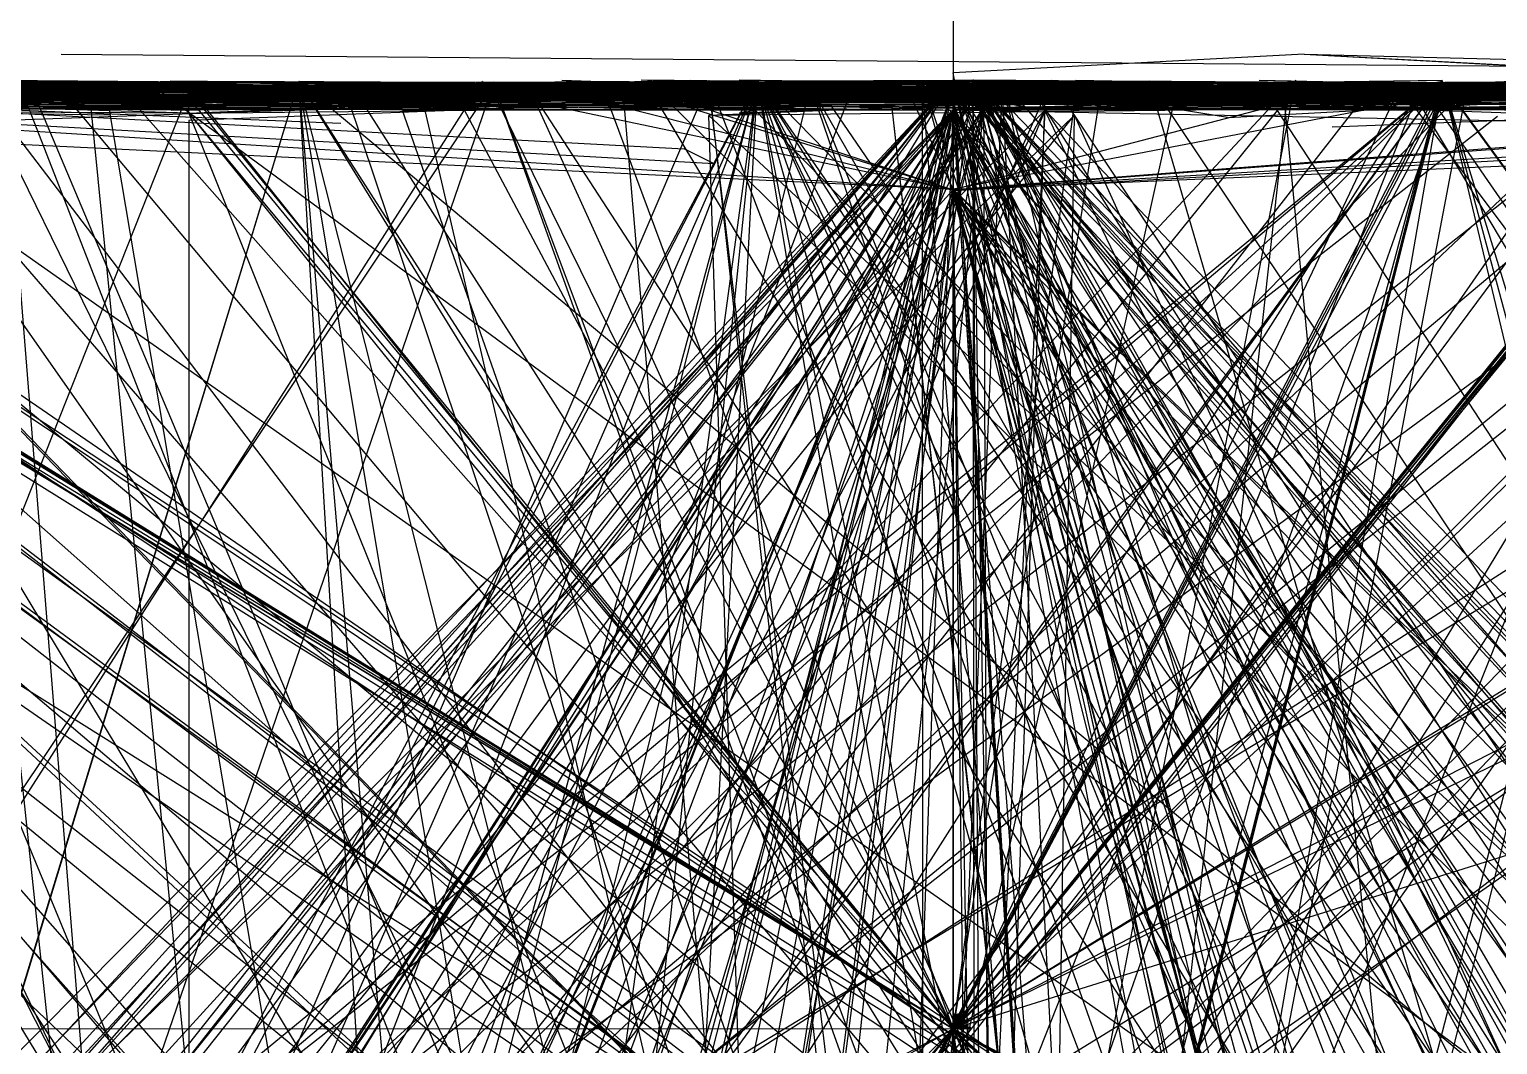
# Model space of a CAD drawing. Header units: metres. Extents: x -22 to 77824, y -11323 to 77824.
# Drawn here: x -0.483 to 0.285, y -0.008 to 0.523 of the extents above; entities that cross this region are included whole.
import ezdxf

# ---------------------------------------------------------------- set-up
doc = ezdxf.new("R2010")
doc.units = ezdxf.units.M

msp = doc.modelspace()

# ---------------------------------------------------------------- linework, layer by layer
at = {"layer": 'MCD_Layer_0'}
for p, q in [((0.185455, -0.884003), (-0.904358, 0.919983)), ((-0.466766, 0.509796), (0.835571, 0.498962)), ((0.183624, 0.509766), (0, 0.5)), ((0.667847, 0.509796), (0.045166, 0.485901)), ((0.183624, 0.509766), (0.833984, 0.474518)), ((0.183624, 0.509766), (0.730957, 0.480804)), ((0.183624, 0.509766), (0.573029, 0.499756)), ((0.183624, -0.490234), (0, 0.5)), ((0.617554, -0.513092), (-0.992004, 0.49527)), ((0.077179, -0.515625), (-0.992004, 0.492828)), ((-0.976074, -0.517578), (0.255981, 0.495605)), ((-0.222656, 0.485474), (-0.955078, 0.492188)), ((0.994141, 0.483734), (-0.955078, 0.492188)), ((0.50293, -0.51532), (-0.955078, 0.492188)), ((0.27002, -0.514832), (-0.955078, 0.492188)), ((0.177734, 0.485168), (-0.955078, 0.492188)), ((0.832031, 0.484863), (-0.95459, 0.492188)), ((0.332031, -0.516632), (-0.95459, 0.492188)), ((-0.940796, -0.512543), (0, 0.496094)), ((-0.940796, -0.512543), (0.256012, 0.495605)), ((-0.917969, -0.514191), (0.016602, 0.496094)), ((-0.914825, -0.514984), (0, 0.496094)), ((-0.914825, -0.514984), (0.368011, 0.496002)), ((-0.914825, -0.514984), (-0.23999, 0.494934)), ((-0.908691, 0.475433), (-0.137604, 0.496155)), ((-0.896027, -0.511444), (0, 0.496094)), ((-0.896027, -0.511444), (0.000031, 0.495605)), ((-0.891602, -0.513824), (-0.246094, 0.495667)), ((-0.886383, -0.512573), (0.48642, 0.496094)), ((-0.886383, -0.512573), (0.000031, 0.495605)), ((-0.883179, -0.511139), (0.688019, 0.495392)), ((0.758453, 0.48642), (-0.870392, 0.495575)), ((0, -0.519531), (-0.870392, 0.493134)), ((0.409607, 0.480469), (-0.870392, 0.493134)), ((0.246277, 0.481537), (-0.870392, 0.493134)), ((0.271973, 0.487152), (-0.864014, 0.495514)), ((0.245117, 0.486664), (-0.863983, 0.496002)), ((0.026367, -0.511383), (-0.859863, 0.495178)), ((0.980469, 0.488586), (-0.859863, 0.495178)), ((0.953125, 0.479828), (-0.859863, 0.495178)), ((0.234375, -0.523499), (-0.859863, 0.495178)), ((0.236328, -0.514587), (-0.859863, 0.495178)), ((0.432617, -0.514618), (-0.859863, 0.495178)), ((0.50293, -0.51532), (-0.858398, 0.495178)), ((0.512695, -0.513733), (-0.858398, 0.495178)), ((0.818359, 0.487457), (-0.85791, 0.495178)), ((0.332031, -0.516632), (-0.85791, 0.495178)), ((-0.851196, -0.516327), (0.256012, 0.495605)), ((-0.848022, 0.488525), (0.665619, 0.495605)), ((-0.84375, 0.479828), (0.010986, 0.496094)), ((-0.824219, 0.485809), (0.016602, 0.496094)), ((0.272034, 0.487152), (-0.822205, 0.495361)), ((-0.816406, 0.488251), (0.010986, 0.496094)), ((0.666504, 0.488678), (-0.802734, 0.494141)), ((-0.186523, 0.485474), (-0.802734, 0.494141)), ((-0.800049, -0.51181), (0.000031, 0.495605)), ((-0.799988, 0.485138), (0, 0.496094)), ((-0.799988, 0.49295), (0, 0.496094)), ((0.800018, 0.491394), (-0.799988, 0.49588)), ((-0.799988, 0.490997), (0.399994, 0.495697)), ((-0.799988, 0.489044), (-0.399994, 0.495483)), ((0, 0.494141), (-0.799988, 0.494904)), ((0, 0), (-0.799988, 0.494904)), ((0.800018, 0.489441), (-0.799988, 0.494904)), ((0.399994, 0.491791), (-0.799988, 0.494904)), ((-0.799988, 0.49295), (-0.399994, 0.494507)), ((0, 0.494141), (-0.799988, 0.485138)), ((-0.799988, 0.493927), (0, 0)), ((0.399994, 0.493744), (-0.799988, 0.490997)), ((0.399994, 0.493744), (-0.799988, 0.481232)), ((0.399994, 0.493744), (-0.799988, -0.514862)), ((0.399994, 0.493744), (-0.799988, 0.485138)), ((-0.799988, 0.49295), (0, 0.492188)), ((-0.799988, 0.49295), (0, 0)), ((-0.799988, 0.49295), (-0.399994, 0.488647)), ((-0.799988, 0.49295), (0.399994, 0.489838)), ((-0.799988, 0.49295), (0, 0.490234)), ((0, 0), (-0.799988, 0.49295)), ((-0.799988, 0.49295), (0.800018, -0.512512)), ((-0.799988, 0.49295), (0, 0.488281)), ((-0.799988, 0.49295), (-0.399994, 0.492554)), ((-0.799988, 0.49295), (0.399994, 0.492767)), ((-0.799988, 0.485138), (0.399994, 0.492767)), ((-0.799988, 0.485138), (0, 0.492188)), ((-0.799988, 0.490997), (0, 0.492188)), ((-0.799988, 0.489044), (0, 0.492188)), ((-0.78891, -0.511688), (0.000031, 0.495605)), ((0.744843, -0.514374), (-0.787231, 0.494293)), ((-0.787201, 0.485016), (0.505585, 0.493713)), ((-0.787201, 0.485016), (-0.23999, 0.492004)), ((0.303314, 0.488434), (-0.767975, 0.496063)), ((0.245117, 0.486664), (-0.767975, 0.496063)), ((0.303314, 0.488434), (-0.767975, 0.49411)), ((0.245117, 0.486664), (-0.767975, 0.49411)), ((-0.765625, 0.479828), (0.002441, 0.496094)), ((-0.761597, -0.510834), (0.179199, 0.496094)), ((-0.761597, 0.489166), (0.691193, 0.496094)), ((-0.761597, 0.489166), (0.665619, 0.495605)), ((-0.761597, -0.510834), (0.256012, 0.495605)), ((0.06723, 0.485199), (-0.751984, 0.494934)), ((-0.751953, 0.485168), (-0.127838, 0.496063)), ((-0.751953, 0.485168), (-0.016052, 0.495728)), ((-0.751953, 0.485168), (0.025757, 0.495605)), ((-0.745728, 0.480225), (0.889618, 0.495422)), ((-0.742188, 0.48465), (0.010986, 0.496094)), ((-0.739197, -0.509094), (0.000031, 0.495605)), ((-0.735962, -0.511566), (0.495972, 0.495758)), ((-0.716431, -0.513947), (0.025604, 0.493896)), ((-0.716431, -0.513947), (0.268829, 0.492554)), ((-0.703979, 0.488129), (0.425629, 0.495453)), ((-0.687988, 0.485535), (0.665619, 0.495605)), ((0.527954, -0.515289), (-0.687988, 0.492371)), ((0.322266, -0.520294), (-0.665619, 0.495575)), ((-0.651367, 0.488831), (0.016602, 0.496094)), ((-0.649597, -0.513855), (-0.342377, 0.495422)), ((-0.649597, -0.511902), (-0.342377, 0.495422)), ((-0.23114, -0.512421), (-0.649597, 0.495422)), ((0.215088, 0.48764), (-0.649597, 0.495422)), ((-0.40918, 0.480438), (-0.646423, 0.493927)), ((-0.639954, 0.486542), (0.025757, 0.495605)), ((-0.639893, 0.486542), (-0.016052, 0.495728)), ((-0.63678, -0.511536), (-0.102386, 0.495575)), ((-0.63678, 0.488464), (-0.102386, 0.495575)), ((0.425598, 0.481781), (-0.630371, 0.493286)), ((0.26239, 0.482849), (-0.630371, 0.493286)), ((-0.624023, -0.511658), (-0.102386, 0.495575)), ((0.527985, 0.486664), (-0.623993, 0.49469)), ((0.06723, 0.485199), (-0.623993, 0.49469)), ((-0.035187, 0.487122), (-0.623993, 0.49469)), ((0.821899, -0.515717), (-0.61441, 0.495575)), ((-0.614014, -0.51297), (0, 0.496094)), ((-0.608032, 0.489166), (-0.016052, 0.495728)), ((-0.607941, 0.489166), (-0.409607, 0.495575)), ((-0.598389, 0.48175), (0.000031, 0.495605)), ((-0.595703, -0.511169), (0.016602, 0.496094)), ((-0.585815, -0.512299), (-0.23996, 0.495422)), ((0.143555, -0.531158), (-0.576019, 0.496185)), ((0.307159, -0.515625), (-0.566406, 0.492188)), ((0.256012, 0.489746), (-0.563202, 0.496063)), ((-0.559998, -0.514709), (0.880005, 0.496002)), ((-0.559998, -0.514709), (0.783997, 0.495941)), ((-0.559998, -0.514709), (-0.128021, 0.494354)), ((-0.556824, 0.488678), (0.48642, 0.496094)), ((-0.556824, 0.488678), (0.000031, 0.495605)), ((-0.063995, 0.488861), (-0.553589, 0.495483)), ((-0.458984, 0.48822), (-0.553223, 0.495483)), ((-0.547211, -0.518738), (-0.102386, 0.495575)), ((-0.54718, 0.481262), (-0.102386, 0.495575)), ((-0.536377, 0.485413), (0.256012, 0.496094)), ((-0.536377, 0.485413), (0.416016, 0.496033)), ((-0.536377, 0.485413), (0.768005, 0.494629)), ((-0.536377, 0.485413), (0.511993, 0.494141)), ((-0.518555, 0.486633), (0.010498, 0.496094)), ((0.255981, -0.510254), (-0.512024, 0.496063)), ((-0.015869, -0.516968), (-0.512024, 0.496063)), ((0.255859, 0.489746), (-0.512024, 0.496063)), ((0.245117, 0.486664), (-0.511993, 0.494598)), ((0.425598, 0.481781), (-0.496002, 0.492493)), ((0.26239, 0.482849), (-0.496002, 0.492493)), ((-0.493164, -0.52121), (-0.102386, 0.495575)), ((-0.486389, -0.511505), (0.256012, 0.495605)), ((-0.483032, 0.482605), (0.22403, 0.495422)), ((-0.054688, -0.521423), (-0.48291, 0.493835)), ((-0.47998, -0.512054), (0.255981, 0.495605)), ((-0.466766, -0.490204), (0.835571, 0.498962)), ((-0.447998, 0.489105), (0, 0.496094)), ((-0.447998, 0.489105), (-0.102386, 0.495575)), ((0.454407, 0.485901), (-0.447998, 0.495453)), ((-0.444824, -0.52948), (-0.051208, 0.496063)), ((-0.444763, -0.514832), (0.016022, 0.495453)), ((-0.419434, -0.521423), (0.624023, 0.493561)), ((0.951172, -0.515411), (-0.418945, 0.493225)), ((0.256012, 0.489746), (-0.409607, 0.495575)), ((-0.399994, 0.478882), (0, 0.496094)), ((-0.399994, 0.488647), (0.399994, 0.495697)), ((0, 0.484375), (-0.399994, 0.495483)), ((0.800018, 0.491394), (-0.399994, 0.495483)), ((-0.399994, 0.478882), (0, 0.495117)), ((0.800018, 0.489441), (-0.399994, 0.494507)), ((0.399994, 0.493744), (-0.399994, 0.490601)), ((0.399994, 0.493744), (-0.399994, 0.482788)), ((0.399994, 0.493744), (-0.399994, 0.488647)), ((0.399994, 0.493744), (-0.399994, -0.525024)), ((0.399994, 0.493744), (-0.399994, -0.517212)), ((0.399994, 0.493744), (-0.399994, 0.49353)), ((-0.399994, 0.478882), (-0.399994, 0.49353)), ((-0.399994, 0.492554), (0.399994, -0.510162)), ((0, 0.488281), (-0.399994, 0.492554)), ((-0.399994, 0.478882), (0, 0.492188)), ((-0.399994, 0.486694), (0, 0.492188)), ((-0.392578, -0.509705), (0.002441, 0.496094)), ((-0.380432, 0.488922), (0.48642, 0.496094)), ((-0.380432, 0.488922), (0.102417, 0.495605)), ((-0.377563, -0.520844), (-0.102386, 0.495575)), ((-0.361694, -0.517334), (-0.102386, 0.495575)), ((-0.361694, -0.517334), (0.624023, 0.493561)), ((-0.343506, 0.490295), (0.002441, 0.496094)), ((-0.281555, -0.511993), (-0.342377, 0.495422)), ((0.281647, -0.515381), (-0.342377, 0.495422)), ((0.281555, 0.484619), (-0.342377, 0.495422)), ((-0.281616, 0.488007), (-0.342377, 0.495422)), ((-0.172791, -0.51889), (-0.342377, 0.495422)), ((-0.086395, -0.51532), (-0.342377, 0.495422)), ((-0.256042, -0.512238), (-0.342377, 0.495422)), ((0.307159, -0.515625), (-0.342377, 0.495422)), ((0.873596, -0.520538), (-0.342377, 0.495422)), ((0.873657, 0.479462), (-0.342377, 0.495422)), ((-0.322266, -0.514526), (0.010498, 0.496094)), ((-0.322266, -0.514526), (-0.074707, 0.493073)), ((-0.271973, -0.522339), (0.256012, 0.495605)), ((-0.271973, -0.522339), (0.256012, 0.492676)), ((-0.269531, -0.523315), (0.010254, 0.496094)), ((-0.249603, 0.485748), (0.889618, 0.495422)), ((-0.23999, -0.511902), (0, 0.496094)), ((-0.23999, -0.511902), (-0.102386, 0.495575)), ((0.122314, -0.51825), (-0.23999, 0.492981)), ((0.138367, -0.516937), (-0.23999, 0.492981)), ((0.425598, 0.481781), (-0.23999, 0.492004)), ((0.444794, 0.485504), (-0.23999, 0.492004)), ((0.26239, 0.482849), (-0.23999, 0.492004)), ((0.547638, 0.485992), (-0.223999, 0.494293)), ((0.685608, 0.483704), (-0.223999, 0.494293)), ((-0.222656, 0.485474), (0.010498, 0.496094)), ((-0.222656, 0.485474), (-0.074707, 0.493073)), ((0.236328, -0.514587), (-0.22168, 0.49173)), ((0.432617, -0.514618), (-0.22168, 0.49173)), ((-0.207886, -0.519043), (0, 0.496094)), ((-0.207886, -0.519043), (-0.102386, 0.495575)), ((0.361816, 0.476532), (-0.204803, 0.496063)), ((-0.102417, 0.488251), (-0.204803, 0.496063)), ((0.419189, 0.490631), (-0.191986, 0.495453)), ((-0.189941, 0.488525), (0.433105, 0.49411)), ((-0.175293, -0.511475), (0.433105, 0.49411)), ((-0.174866, 0.487335), (0.256012, 0.496094)), ((-0.174866, 0.487335), (0.511993, 0.494141)), ((-0.086395, -0.51532), (-0.172791, 0.49234)), ((0.889709, 0.485657), (-0.163208, 0.496155)), ((0.864014, -0.511169), (-0.160034, 0.495636)), ((-0.063965, 0.488861), (-0.160034, 0.495636)), ((-0.15686, -0.519531), (0, 0.496094)), ((-0.15686, -0.519531), (-0.102386, 0.495575)), ((-0.152588, -0.511505), (0.002441, 0.496094)), ((-0.151367, 0.488495), (0.117676, 0.494202)), ((-0.006378, -0.512665), (-0.128021, 0.494354)), ((0.256012, -0.510254), (-0.127838, 0.496063)), ((-0.016052, -0.516968), (-0.127838, 0.496063)), ((-0.121094, -0.511383), (0.010254, 0.496094)), ((0.864014, -0.511169), (-0.118225, 0.495483)), ((-0.112061, 0.479065), (0, 0.496094)), ((0.685608, 0.483704), (-0.112, 0.496155)), ((0.547638, 0.485992), (-0.112, 0.496155)), ((-0.104736, -0.511505), (0.117676, 0.494202)), ((-0.103516, 0.488495), (0.002441, 0.496094)), ((-0.102417, 0.488251), (0.000031, 0.495605)), ((0.096008, -0.51947), (-0.102386, 0.496063)), ((0.064026, -0.510864), (-0.102386, 0.495575)), ((0.547302, -0.516449), (-0.102386, 0.495575)), ((0.547119, 0.483551), (-0.102386, 0.495575)), ((0.515137, 0.480927), (-0.102386, 0.495575)), ((0.358398, -0.513184), (-0.102386, 0.495575)), ((0.448242, -0.529663), (-0.102386, 0.495575)), ((0.179199, -0.511475), (-0.102386, 0.495575)), ((0.880005, -0.510834), (-0.102386, 0.495575)), ((0.383972, -0.510986), (-0.102386, 0.495575)), ((0.598328, -0.516937), (-0.102386, 0.495575)), ((0.255981, -0.516113), (-0.102386, 0.495575)), ((0.208008, 0.483856), (-0.102386, 0.495575)), ((-0.076843, 0.490936), (0.000031, 0.495605)), ((0.50293, -0.51532), (-0.074707, 0.493073)), ((0.994141, 0.483734), (-0.074707, 0.493073)), ((0.27002, -0.514832), (-0.074707, 0.493073)), ((0.177734, 0.485168), (-0.074707, 0.493073)), ((0.332031, -0.516632), (-0.074219, 0.493073)), ((0.832031, 0.484863), (-0.074219, 0.493073)), ((-0.035187, 0.487122), (0, 0.496094)), ((0.320007, -0.510864), (-0.016052, 0.495728)), ((0.255981, -0.510254), (-0.016052, 0.495728)), ((-0.015869, -0.516968), (-0.016052, 0.495728)), ((0.911987, -0.515045), (-0.016052, 0.495728)), ((0.255859, 0.489746), (-0.016052, 0.495728)), ((-0.016052, -0.516968), (0.025757, 0.495605)), ((-0.015991, -0.518921), (0.179199, 0.496094)), ((-0.015991, -0.518921), (0.256012, 0.495605)), ((0.685608, 0.483704), (0, 0.496094)), ((0.064026, -0.510864), (0, 0.496094)), ((0.515137, 0.480927), (0, 0.496094)), ((0.496002, -0.512054), (0, 0.496094)), ((0.527985, 0.486664), (0, 0.496094)), ((0.448242, -0.529663), (0, 0.496094)), ((0.480469, 0.471008), (0, 0.496094)), ((0.880005, -0.510834), (0, 0.496094)), ((0.383972, -0.510986), (0, 0.496094)), ((0.255981, -0.516113), (0, 0.496094)), ((0.208008, 0.483856), (0, 0.496094)), ((0.511963, -0.510742), (0, 0.496094)), ((0.063477, -0.522095), (0, 0.496094)), ((0.399994, 0.492767), (0, 0.496094)), ((0.399994, 0.493744), (0, 0.496094)), ((0, 0), (0, 0.496094)), ((0, 0.494141), (0, 0.496094)), ((0.399994, 0.485931), (0, 0.496094)), ((0, 0.490234), (0, 0.496094)), ((0, 0.488281), (0, 0.496094)), ((0, 0.492188), (0, 0.496094)), ((0, 0.493164), (0, 0.496094)), ((0.219086, -0.511017), (0, 0.496094)), ((0, -0.519531), (0.256012, 0.495605)), ((0, -0.513672), (0.256012, 0.495605)), ((0, 0.492188), (0.800018, 0.4953)), ((0, 0.494141), (0, 0.495117)), ((0.399994, 0.493744), (0, 0.495117)), ((0, 0), (0.399994, 0.49472)), ((0, 0.494141), (0, 0)), ((0, 0.494141), (0, 0.490234)), ((0, 0.494141), (0, 0.484375)), ((0.399994, 0.493744), (0, 0)), ((0.399994, 0.493744), (0, 0.490234)), ((0.399994, 0.493744), (0, 0.492188)), ((0.399994, 0.493744), (0, -0.511719)), ((0.281555, 0.484619), (0, 0.493164)), ((0.281647, -0.515381), (0, 0.493164)), ((0, 0.493164), (0, 0.492188)), ((0, 0.493164), (0, 0)), ((0.800018, 0.489441), (0, 0.493164)), ((0, 0.490234), (0, 0.493164)), ((0.399994, 0.492767), (0, 0)), ((0.399994, 0.492767), (0, 0.492188)), ((0.399994, 0.492767), (0, 0.488281)), ((0, -0.519531), (0.256012, 0.492676)), ((0.800018, 0.492371), (0, 0)), ((0.399994, 0.485931), (0, 0.492188)), ((0, 0.484375), (0, 0.492188)), ((0.800018, 0.489441), (0, 0.492188)), ((0, 0.492188), (0, 0)), ((0, 0), (0, 0.492188)), ((0, 0.490234), (0, 0.492188)), ((0.361816, 0.476532), (0.000031, 0.495605)), ((0.979248, 0.486755), (0.000031, 0.495605)), ((0.636841, -0.511444), (0.000031, 0.495605)), ((0.355164, 0.489288), (0.000031, 0.495605)), ((0.931213, 0.491608), (0.000031, 0.495605)), ((0.931213, -0.508392), (0.000031, 0.495605)), ((0.219086, -0.511017), (0.000031, 0.495605)), ((0.281647, -0.515381), (0.000031, 0.493652)), ((0.281555, 0.484619), (0.000031, 0.493652)), ((0.84375, -0.520172), (0.002441, 0.496094)), ((0.806152, -0.512543), (0.009521, 0.496094)), ((0.572266, -0.516632), (0.009521, 0.496094)), ((0.581055, -0.511322), (0.01001, 0.496094)), ((0.477539, -0.513184), (0.01001, 0.496094)), ((0.026367, -0.511383), (0.010254, 0.496094)), ((0.980469, 0.488586), (0.010254, 0.496094)), ((0.953125, -0.523193), (0.010254, 0.496094)), ((0.976074, -0.511383), (0.010254, 0.496094)), ((0.598633, -0.511322), (0.010498, 0.496094)), ((0.649414, 0.488678), (0.010498, 0.496094)), ((0.01123, -0.511719), (0.010498, 0.496094)), ((0.016113, -0.510925), (0.010498, 0.496094)), ((0.740234, -0.515411), (0.010498, 0.496094)), ((0.685547, -0.512543), (0.010742, 0.496094)), ((0.818359, 0.487457), (0.010742, 0.496094)), ((0.253906, -0.51123), (0.010986, 0.496094)), ((0.986328, -0.514343), (0.010986, 0.496094)), ((0.921875, -0.520172), (0.010986, 0.496094)), ((0.685608, 0.483704), (0.012756, 0.494507)), ((0.992004, -0.514343), (0.016022, 0.495453)), ((0.582397, -0.51532), (0.016022, 0.495453)), ((0.019226, -0.511902), (0.016022, 0.495453)), ((0.077179, -0.515625), (0.025604, 0.493896)), ((0.911987, -0.515045), (0.025757, 0.495605)), ((0.320007, -0.510864), (0.025757, 0.495605)), ((0.256012, -0.510254), (0.025757, 0.495605)), ((0.143555, 0.476654), (0.047974, 0.492218)), ((0.72876, -0.519775), (0.051208, 0.496094)), ((0.550537, 0.486938), (0.063965, 0.495972)), ((0.077179, -0.515625), (0.268829, 0.492554)), ((0.080017, -0.520782), (0.256012, 0.494629)), ((0.100586, 0.485229), (0.637695, 0.49411)), ((0.776855, -0.511749), (0.102417, 0.495605)), ((0.396423, -0.511078), (0.102417, 0.495605)), ((0.23114, 0.485046), (0.102417, 0.495605)), ((0.43042, 0.483093), (0.102417, 0.495605)), ((0.611572, 0.488281), (0.102417, 0.495605)), ((0.122314, -0.51825), (0.384033, 0.493408)), ((0.138367, -0.516937), (0.384033, 0.493408)), ((0.144043, 0.476654), (0.432159, 0.492218)), ((0.518555, 0.48822), (0.159973, 0.496033)), ((0.550537, 0.486938), (0.159973, 0.496033)), ((0.518555, 0.48822), (0.159973, 0.49408)), ((0.550537, 0.486938), (0.159973, 0.49408)), ((0.166443, 0.480835), (0.256012, 0.495605)), ((0.27002, -0.514832), (0.172363, 0.494171)), ((0.177734, 0.485168), (0.172363, 0.494171)), ((0.198242, 0.471741), (0.74881, 0.493347)), ((0.227234, 0.480743), (0.256012, 0.495605)), ((0.986328, -0.514343), (0.233398, 0.492615)), ((0.246277, 0.481537), (0.256012, 0.492676)), ((0.527954, -0.515289), (0.255981, 0.495605)), ((0.496002, -0.512054), (0.256012, 0.495605)), ((0.563232, -0.51416), (0.256012, 0.495605)), ((0.992004, -0.516296), (0.256012, 0.495117)), ((0.992004, -0.516296), (0.256012, 0.494629)), ((0.409607, 0.480469), (0.256012, 0.492676)), ((0.26239, 0.482849), (0.505585, 0.493713)), ((0.272034, 0.486176), (0.425629, 0.495453)), ((0.652802, 0.485962), (-0.992004, 0.485016)), ((-0.979248, 0.487823), (0.0896, 0.481567)), ((-0.976074, 0.482422), (0.992004, 0.489563)), ((-0.93573, 0.486664), (-0.025604, 0.488495)), ((-0.93457, -0.511627), (0.714844, 0.48587)), ((0.015594, -0.514801), (-0.880005, 0.486389)), ((-0.877472, 0.488434), (-0.025604, 0.488495)), ((0.527954, -0.515289), (-0.864136, 0.491608)), ((-0.824219, 0.485809), (0.984375, 0.484314)), ((0.902832, 0.487457), (-0.8125, 0.483734)), ((-0.399994, 0.478882), (-0.799988, 0.490997)), ((-0.799988, 0.490997), (0, 0.488281)), ((0, 0.490234), (-0.799988, 0.490997)), ((-0.399994, 0.490601), (-0.799988, -0.518768)), ((-0.799988, 0.489044), (0, 0)), ((-0.799988, 0.485138), (0, 0.488281)), ((0.399994, 0.485931), (-0.799988, 0.481232)), ((0, 0), (-0.799988, 0.485138)), ((-0.799988, 0.485138), (0, 0)), ((-0.799988, 0.485138), (0.800018, -0.512512)), ((-0.022461, 0.488251), (-0.789062, 0.483734)), ((0.511963, 0.489258), (-0.785156, -0.533081)), ((-0.189941, 0.488525), (-0.785156, 0.488312)), ((-0.175293, -0.511475), (-0.785156, 0.488312)), ((0.880005, 0.489166), (-0.784027, -0.533081)), ((-0.765625, 0.479828), (0.242188, 0.487122)), ((-0.760803, 0.485687), (0.201599, 0.489777)), ((-0.745728, 0.480225), (0.249603, 0.484924)), ((-0.736328, 0.485565), (0, 0.439087)), ((-0.713623, 0.486755), (-0.182373, 0.489502)), ((-0.704102, 0.489105), (-0.320312, 0.473724)), ((-0.23999, 0.486145), (-0.691193, 0.485077)), ((0.316833, -0.514252), (-0.656006, 0.487183)), ((-0.652832, 0.48764), (-0.156769, 0.490234)), ((-0.652832, 0.48764), (-0.140778, 0.489594)), ((-0.652832, 0.48764), (0.72641, 0.487701)), ((-0.652832, 0.48764), (0.710419, 0.486389)), ((-0.652832, 0.48764), (-0.140839, 0.460297)), ((-0.63678, 0.488464), (0, 0.480469)), ((-0.102356, 0.486298), (-0.627228, 0.48056)), ((-0.181213, 0.48642), (-0.61441, 0.470673)), ((0.889709, 0.485657), (-0.611206, 0.481873)), ((-0.608032, 0.48526), (0, 0.480469)), ((0.215088, 0.48764), (-0.579224, -0.531128)), ((0.752075, 0.483551), (-0.496002, 0.488586)), ((-0.415985, -0.514618), (-0.496002, 0.488586)), ((0.496002, 0.487946), (-0.496002, 0.486633)), ((0.652802, 0.485962), (-0.496002, 0.486633)), ((0.272034, 0.486176), (-0.486389, 0.48703)), ((-0.476807, 0.488403), (0.992065, 0.488586)), ((0.377594, -0.51532), (-0.463989, 0.487305)), ((-0.431976, 0.487976), (0.015991, 0.485687)), ((-0.431976, 0.487976), (0, 0)), ((-0.426392, 0.483246), (0.691223, 0.489502)), ((-0.40918, 0.480438), (0.355225, 0.489288)), ((-0.40918, 0.480438), (-0.156799, 0.488281)), ((-0.399994, 0.478882), (0.800018, 0.491394)), ((-0.399994, 0.478882), (-0.399994, 0.490601)), ((-0.399994, 0.490601), (0, 0)), ((0, 0.490234), (-0.399994, 0.474976)), ((0, 0.490234), (-0.399994, -0.525024)), ((-0.399994, 0.478882), (0, 0.490234)), ((-0.399994, 0.478882), (-0.399994, 0.488647)), ((-0.399994, 0.482788), (0, 0.488281)), ((-0.399994, 0.486694), (0, 0)), ((-0.394012, -0.512878), (0.048004, 0.488312)), ((-0.392578, -0.509705), (0.242188, 0.487122)), ((-0.390472, -0.513885), (0.355225, 0.489288)), ((-0.388672, -0.514862), (0.574219, 0.487213)), ((-0.372223, 0.489044), (0.691193, 0.490479)), ((-0.372223, 0.489044), (0.691223, 0.489502)), ((-0.362427, 0.480682), (0.691223, 0.489502)), ((-0.343506, 0.490295), (0.242188, 0.487122)), ((0.019226, -0.511902), (-0.316803, 0.486877)), ((-0.281616, 0.488007), (0.015991, 0.481781)), ((-0.0448, -0.516205), (-0.278381, 0.489441)), ((-0.272003, 0.48938), (0, 0.480469)), ((-0.249603, 0.485748), (0.934418, 0.485229)), ((-0.23999, 0.488098), (0.812805, 0.487366)), ((-0.23999, 0.488098), (0, 0)), ((-0.23999, 0.486145), (0.812805, 0.487366)), ((-0.222656, 0.485474), (0, 0.438843)), ((-0.211212, 0.485382), (-0.032013, 0.48172)), ((0.528015, 0.484711), (-0.204346, -0.55072)), ((-0.186523, 0.485474), (0, 0.438599)), ((-0.181213, 0.48642), (0, 0)), ((-0.160156, 0.488617), (0, 0.438721)), ((0.444763, -0.511078), (-0.156799, 0.488281)), ((0.339233, 0.487), (-0.156799, 0.488281)), ((0.889709, 0.485657), (-0.156799, 0.488281)), ((0.444763, 0.488922), (-0.156769, 0.490234)), ((-0.152588, -0.511505), (0.242188, 0.487122)), ((-0.151367, 0.488495), (0, 0.438843)), ((0.528076, 0.484711), (-0.12793, 0.477753)), ((0.047974, 0.480499), (-0.118408, 0.490845)), ((-0.103516, 0.488495), (0.242188, 0.487122)), ((-0.022461, 0.488251), (0, 0.438843)), ((0.063477, -0.522095), (-0.015991, 0.490845)), ((0.047852, 0.480499), (-0.015991, 0.490845)), ((0.796722, 0.486053), (-0.015991, 0.483032)), ((0, 0.490234), (0.800018, 0.491394)), ((0.399994, 0.485931), (0, 0.490234)), ((0, 0.490234), (0, 0)), ((0, 0), (0.399994, 0.489838)), ((0.399994, 0.489838), (0, 0)), ((0, 0.488281), (0.399994, 0.489838)), ((0.256012, 0.489746), (0, 0.480469)), ((0.256012, 0.489746), (0, 0)), ((0.064026, 0.489136), (0, 0.480469)), ((0.064026, 0.489136), (0, 0)), ((0.076782, 0.489014), (0, 0.480469)), ((0.076782, 0.489014), (0, 0)), ((0.258789, 0.48877), (0, 0.439087)), ((0.649414, 0.488678), (0, 0.438843)), ((0.666504, 0.488678), (0, 0.438599)), ((0.28479, 0.488495), (0, 0.480469)), ((0, 0.488281), (0, 0)), ((0.496002, 0.487946), (0, 0)), ((0.231506, 0.487885), (0, 0)), ((0.800018, 0.487488), (0, 0)), ((0.902832, 0.487457), (0, 0.438354)), ((0.399994, 0.485931), (0, 0)), ((0.787109, 0.485291), (0, 0.438721)), ((0.177734, 0.485168), (0, 0.438843)), ((0.528076, 0.484711), (0, 0)), ((0, 0.484375), (0, 0)), ((0, 0), (0, 0.484375)), ((0, 0.484375), (0.399994, -0.510162)), ((0.015594, -0.514801), (0.048004, 0.488312)), ((0.796722, 0.486053), (0.015991, 0.485687)), ((0.281555, 0.484619), (0.015991, 0.481781)), ((0.236328, -0.514587), (0.018555, 0.48996)), ((0.432617, -0.514618), (0.018555, 0.48996)), ((0.667847, -0.490204), (0.045166, 0.485901)), ((0.047974, 0.480499), (0.752319, 0.490875)), ((0.074219, 0.483643), (0.331055, 0.490509)), ((0.100586, 0.485229), (0.702148, 0.488312)), ((0.7948, 0.484467), (0.211212, 0.489197)), ((0.231506, 0.487885), (0.211212, 0.489197)), ((0.2146, 0.486725), (0.992065, 0.488586)), ((0.84375, -0.520172), (0.242188, 0.487122)), ((0.528015, 0.484711), (0.25415, 0.480499)), ((-0.991943, -0.51889), (0, 0.480469)), ((-0.984558, -0.514771), (0.28479, 0.477264)), ((-0.969238, -0.526428), (0, 0.480469)), ((-0.959961, -0.516266), (0.063477, 0.477905)), ((-0.94397, -0.51886), (0.048004, 0.480499)), ((-0.896027, -0.511444), (0, 0.480469)), ((-0.84375, 0.479828), (0, 0.439087)), ((0.572266, -0.516632), (-0.8125, 0.483734)), ((-0.800049, -0.51181), (0, 0.480469)), ((-0.399994, 0.478882), (-0.799988, 0.481232)), ((0.50293, -0.51532), (-0.789062, 0.483734)), ((0.512695, -0.513733), (-0.789062, 0.483734)), ((-0.140625, -0.51535), (-0.789062, 0.483734)), ((-0.78891, -0.511688), (0, 0.480469)), ((-0.758362, 0.4823), (0.048004, 0.480499)), ((-0.735962, -0.511566), (0.063477, 0.477905)), ((0.396423, -0.511078), (-0.723206, 0.480499)), ((0.776855, -0.511749), (-0.723206, 0.480499)), ((-0.215149, -0.515015), (-0.723206, 0.480499)), ((0.766479, -0.516968), (-0.723206, 0.480499)), ((-0.716431, -0.511993), (0.335999, 0.480682)), ((-0.23114, -0.512421), (-0.707214, 0.481812)), ((0.744843, -0.514374), (-0.707214, 0.481812)), ((-0.649597, -0.513855), (0.015991, 0.481781)), ((-0.649597, -0.511902), (0.015991, 0.481781)), ((-0.639984, -0.513458), (0, 0.480469)), ((-0.637817, -0.520935), (0.169586, 0.480316)), ((-0.63678, -0.511536), (0, 0.480469)), ((-0.125, 0.452484), (-0.627228, 0.48056)), ((-0.441162, 0.477814), (-0.627228, 0.48056)), ((-0.624023, -0.511658), (0, 0.480469)), ((-0.40918, 0.480438), (-0.611206, 0.481873)), ((-0.585815, -0.512299), (0.015991, 0.481781)), ((-0.547211, -0.518738), (0, 0.480469)), ((-0.54718, 0.481262), (0, 0.480469)), ((-0.418823, -0.513367), (-0.52478, 0.48349)), ((-0.515137, 0.483887), (-0.249603, 0.481842)), ((-0.511993, -0.514679), (0, 0.480469)), ((-0.096344, -0.512207), (-0.483215, 0.480652)), ((-0.47998, -0.512054), (0.047852, 0.480499)), ((-0.352356, -0.513672), (-0.451202, 0.483276)), ((-0.444763, -0.514832), (0.015991, 0.481781)), ((-0.271973, -0.522339), (-0.44162, 0.48172)), ((-0.409668, -0.519562), (0, 0.480469)), ((-0.399994, 0.478882), (-0.399994, 0.482788)), ((-0.399994, 0.478882), (0, 0)), ((-0.399994, 0.478882), (0, -0.515625)), ((-0.399994, 0.478882), (0.399994, -0.510162)), ((-0.377563, -0.520844), (0, 0.480469)), ((-0.361694, -0.517334), (0.048004, 0.480499)), ((-0.307129, 0.481415), (0, 0)), ((-0.307129, 0.481415), (0, 0.480469)), ((0.047852, 0.480499), (-0.288086, 0.480255)), ((0.063477, -0.522095), (-0.288086, 0.480255)), ((-0.281555, -0.511993), (0.015991, 0.481781)), ((-0.256104, 0.480927), (0, 0)), ((-0.256104, 0.480927), (0, 0.480469)), ((-0.256042, -0.512238), (0.015991, 0.481781)), ((-0.255859, -0.519073), (0, 0.480469)), ((-0.23999, -0.511902), (0, 0.480469)), ((-0.192139, -0.523102), (0.457611, 0.480499)), ((-0.188782, -0.516296), (0, 0.480469)), ((-0.172791, -0.51889), (0.015991, 0.481781)), ((-0.031738, 0.48172), (-0.12793, 0.477753)), ((0.944092, -0.516327), (-0.12793, 0.477753)), ((-0.096191, -0.519623), (-0.12793, 0.477753)), ((-0.112061, 0.479065), (-0.032013, 0.48172)), ((-0.095947, -0.519623), (0.25415, 0.480499)), ((-0.086395, -0.51532), (0.015991, 0.481781)), ((0.617554, -0.513092), (-0.063995, 0.483002)), ((-0.035187, -0.512878), (0, 0.480469)), ((0.080078, -0.516876), (-0.032013, 0.48172)), ((0.080017, -0.520782), (-0.032013, 0.48172)), ((-0.031982, 0.48172), (0.25415, 0.480499)), ((0.255981, 0.483887), (0, 0.480469)), ((0.255981, 0.483887), (0, 0)), ((0.992004, 0.483704), (0, 0)), ((0.94397, 0.483673), (0, 0)), ((0.94397, 0.483673), (0, 0.480469)), ((0.547119, 0.483551), (0, 0.480469)), ((0.140869, 0.483032), (0, 0.480469)), ((0.684814, 0.482727), (0, 0.480469)), ((0, -0.519531), (0.048004, 0.480499)), ((0.064026, -0.510864), (0, 0.480469)), ((0.547302, -0.516449), (0, 0.480469)), ((0.496002, -0.512054), (0, 0.480469)), ((0, -0.513672), (0, 0.480469)), ((0.358398, -0.513184), (0, 0.480469)), ((0.064453, -0.529907), (0, 0.480469)), ((0.329346, 0.473907), (0, 0.480469)), ((0.563232, -0.51416), (0, 0.480469)), ((0.880005, -0.510834), (0, 0.480469)), ((0.179199, -0.511475), (0, 0.480469)), ((0.256012, -0.510254), (0, 0.480469)), ((0.656006, -0.510651), (0, 0.480469)), ((0.076782, -0.510986), (0, 0.480469)), ((0.598328, -0.516937), (0, 0.480469)), ((0.255981, -0.516113), (0, 0.480469)), ((0.219086, -0.511017), (0, 0.480469)), ((0.953125, 0.479828), (0, 0.438721)), ((0.281647, -0.515381), (0.015991, 0.481781)), ((0.992004, -0.514343), (0.015991, 0.481781)), ((0.307159, -0.515625), (0.015991, 0.481781)), ((0.873596, -0.520538), (0.015991, 0.481781)), ((0.873657, 0.479462), (0.015991, 0.481781)), ((0.527954, -0.515289), (0.047852, 0.480499)), ((0.047852, -0.519501), (0.063477, 0.477905)), ((0.047974, 0.480499), (0.174164, 0.48175)), ((0.992004, 0.483704), (0.048004, 0.480499)), ((0.960022, 0.481079), (0.048004, 0.480499)), ((0.992004, -0.516296), (0.048004, 0.480499)), ((0.511963, -0.510742), (0.063477, 0.477905)), ((0.063965, -0.522095), (0.174164, 0.48175)), ((0.821899, -0.515717), (0.169586, 0.480316)), ((0.94397, -0.516327), (0.25415, 0.480499)), ((-0.399994, 0.474976), (-0.399994, -0.511353)), ((1.517908, 0.475278), (0, 0)), ((1.517907, 0.475278), (0, 0)), ((0.329346, 0.473907), (0, 0)), ((-0.125, 0.452484), (-0.140839, 0.460297)), ((-0.875, -0.520172), (0, 0.438721)), ((-0.357422, -0.514526), (0, 0.438599)), ((-0.322266, -0.514526), (0, 0.438843)), ((-0.121094, -0.511383), (0, 0.438721)), ((-0.104736, -0.511505), (0, 0.438843)), ((0.253906, -0.51123), (0, 0.439087)), ((0.986328, -0.514343), (0, 0.439087)), ((0.921875, -0.520172), (0, 0.439087)), ((0.685547, -0.512543), (0, 0.438965)), ((0.332031, -0.516632), (0, 0.438965)), ((0.598633, -0.511322), (0, 0.438843)), ((0.01123, -0.511719), (0, 0.438843)), ((0.27002, -0.514832), (0, 0.438843)), ((0.016113, -0.510925), (0, 0.438843)), ((0.740234, -0.515411), (0, 0.438843)), ((0.236328, -0.514587), (0, 0.438721)), ((0.976074, -0.511383), (0, 0.438721)), ((0.432617, -0.514618), (0, 0.438721)), ((0.581055, -0.511322), (0, 0.438599)), ((0.806152, -0.512543), (0, 0.438354)), ((0, 0.009625), (0, 0)), ((0.007813, 0.00925), (0, 0)), ((0.00925, 0.00925), (0, 0)), ((0.007706, 0.00925), (0, 0)), ((0.00925, 0.00925), (0, 0)), ((0.000001, 0.009244), (0, 0)), ((0, 0.009237), (0, 0)), ((0.003988, 0.007981), (0, 0)), ((0.007981, 0.007981), (0, 0)), ((0.003919, 0.007931), (0, 0)), ((0.007931, 0.007931), (0, 0)), ((0.003919, 0.007931), (0, 0)), ((0.007931, 0.007931), (0, 0)), ((0.007931, 0.007931), (0, 0)), ((0.003906, 0.007931), (0, 0)), ((0.007931, 0.007931), (0, 0)), ((0.003906, 0.007931), (0, 0)), ((0.000063, 0.007925), (0, 0)), ((0.007925, 0.007925), (0, 0)), ((0.007375, 0.007875), (0, 0)), ((0.007875, 0.007875), (0, 0)), ((0.007856, 0.007856), (0, 0)), ((0.003938, 0.007856), (0, 0)), ((0.007813, 0.007825), (0, 0)), ((0, 0.007817), (0, 0)), ((0.007817, 0.007817), (0, 0)), ((0, 0.007817), (0, 0)), ((0, 0.007815), (0, 0)), ((0.007815, 0.007815), (0, 0)), ((0.000114, 0.007815), (0, 0)), ((0.007815, 0.007815), (0, 0)), ((0, 0.007815), (0, 0)), ((0.007815, 0.007815), (0, 0)), ((0.002267, 0.007815), (0, 0)), ((0.007815, 0.007815), (0, 0)), ((0, 0.007815), (0, 0)), ((0.007815, 0.007815), (0, 0)), ((0, 0.007815), (0, 0)), ((0.007815, 0.007815), (0, 0)), ((0.007815, 0.007815), (0, 0)), ((0, 0.007815), (0, 0)), ((0.007815, 0.007815), (0, 0)), ((0, 0.007815), (0, 0)), ((0.007815, 0.007815), (0, 0)), ((0, 0.007815), (0, 0)), ((0.007815, 0.007815), (0, 0)), ((0, 0.007815), (0, 0)), ((0.007815, 0.007815), (0, 0)), ((0, 0.007815), (0, 0)), ((0.007815, 0.007815), (0, 0)), ((0, 0.007815), (0, 0)), ((0.007815, 0.007815), (0, 0)), ((0.0039, 0.007813), (0, 0)), ((0.007813, 0.007813), (0, 0)), ((0.0039, 0.007813), (0, 0)), ((0.007813, 0.007813), (0, 0)), ((0.007813, 0.007813), (0, 0)), ((0.003938, 0.007813), (0, 0)), ((0.0039, 0.007813), (0, 0)), ((0.007813, 0.007813), (0, 0)), ((0.007813, 0.007813), (0, 0)), ((0.003906, 0.007813), (0, 0)), ((0.007813, 0.007813), (0, 0)), ((0.003938, 0.007813), (0, 0)), ((0.0039, 0.007813), (0, 0)), ((0.0039, 0.007813), (0, 0)), ((0.007813, 0.007813), (0, 0)), ((0.0039, 0.007813), (0, 0)), ((0.007813, 0.007813), (0, 0)), ((0.007806, 0.007813), (0, 0)), ((0.000816, 0.007813), (0, 0)), ((0.007813, 0.007813), (0, 0)), ((0.003906, 0.007813), (0, 0)), ((0.005188, 0.007813), (0, 0)), ((0.007813, 0.007813), (0, 0)), ((0.005188, 0.007813), (0, 0)), ((0.007813, 0.007813), (0, 0)), ((0.005187, 0.007813), (0, 0)), ((0.007813, 0.007813), (0, 0)), ((0.005188, 0.007813), (0, 0)), ((0.001563, 0.007813), (0, 0)), ((0.007813, 0.007813), (0, 0)), ((0, 0.007813), (0, 0)), ((0.007812, 0.007813), (0, 0)), ((0.001953, 0.007813), (0, 0)), ((0.007813, 0.007813), (0, 0)), ((0.007813, 0.007813), (0, 0)), ((0, 0.007813), (0, 0)), ((0.002734, 0.007813), (0, 0)), ((0.007813, 0.007813), (0, 0)), ((0.007813, 0.007813), (0, 0)), ((0.007812, 0.007813), (0, 0)), ((0.000031, 0.007813), (0, 0)), ((0.004688, 0.007813), (0, 0)), ((0.007813, 0.007813), (0, 0)), ((0.001953, 0.007813), (0, 0)), ((0.007813, 0.007813), (0, 0)), ((0, 0.007813), (0, 0)), ((0, 0.007813), (0, 0)), ((0, 0.007813), (0, 0)), ((0.007813, 0.007813), (0, 0)), ((0.007813, 0.007813), (0, 0)), ((0.007813, 0.007813), (0, 0)), ((0.000001, 0.007813), (0, 0)), ((0.003516, 0.007813), (0, 0)), ((0.007813, 0.007813), (0, 0)), ((0.003516, 0.007813), (0, 0)), ((0.007813, 0.0078), (0, 0)), ((0.007797, 0.007797), (0, 0)), ((0.003909, 0.007797), (0, 0)), ((0.003909, 0.007797), (0, 0)), ((0.003906, 0.007788), (0, 0)), ((0.007788, 0.007788), (0, 0)), ((0.005125, 0.00775), (0, 0)), ((0.00775, 0.00775), (0, 0)), ((0.005125, 0.00775), (0, 0)), ((0.00775, 0.00775), (0, 0)), ((0.007744, 0.007744), (0, 0)), ((0.003853, 0.007725), (0, 0)), ((0.007725, 0.007725), (0, 0)), ((0.007219, 0.007719), (0, 0)), ((0.007719, 0.007719), (0, 0)), ((-0.999847, 0), (0, 0.000092)), ((-0.991943, -0.51889), (0, 0)), ((-0.896027, -0.511444), (0, 0)), ((0.005798, 0), (-0.828125, -0.912018)), ((-0.511993, -0.514679), (0, 0)), ((-0.431976, -0.512024), (0, 0)), ((-0.409668, -0.519562), (0, 0)), ((-0.255859, -0.519073), (0, 0)), ((-0.23999, -0.511902), (0, 0)), ((-0.167236, -0.52298), (0, 0)), ((-0.035187, -0.512878), (0, 0)), ((-0.000001, 0.000031), (0, 0)), ((-0.000001, -0.000001), (0, 0)), ((-0.000001, 0), (0, 0)), ((0.006844, 0.007344), (0, 0)), ((0.007344, 0.007344), (0, 0)), ((0.00073, 0.007188), (0, 0)), ((0.007188, 0.007188), (0, 0)), ((0.007813, 0.007125), (0, 0)), ((0.007188, 0.006688), (0, 0)), ((0.004688, 0.00625), (0, 0)), ((0.004688, 0.00625), (0, 0)), ((0.005188, 0.005188), (0, 0)), ((0.007813, 0.005188), (0, 0)), ((0.005188, 0.005188), (0, 0)), ((0.005188, 0.005188), (0, 0)), ((0.005188, 0.005188), (0, 0)), ((0.007813, 0.005188), (0, 0)), ((0.005188, 0.005188), (0, 0)), ((0.005188, 0.005188), (0, 0)), ((0.005188, 0.005188), (0, 0)), ((0.005187, 0.005187), (0, 0)), ((0.005125, 0.005125), (0, 0)), ((0.00775, 0.005125), (0, 0)), ((0.005125, 0.005125), (0, 0)), ((0.005125, 0.005125), (0, 0)), ((0.00775, 0.005125), (0, 0)), ((0.005125, 0.005125), (0, 0)), ((0.00625, 0.004688), (0, 0)), ((0.003516, 0.004688), (0, 0)), ((0.00625, 0.004688), (0, 0)), ((0.003516, 0.004688), (0, 0)), ((0.007815, 0.004609), (0, 0)), ((0.000005, 0.004375), (0, 0)), ((0.002256, 0.00415), (0, 0)), ((0.003988, 0.003988), (0, 0)), ((0.007981, 0.003988), (0, 0)), ((0.003988, 0.003988), (0, 0)), ((0.003938, 0.003938), (0, 0)), ((0.003938, 0.003938), (0, 0)), ((0.003938, 0.003938), (0, 0)), ((0.003938, 0.003938), (0, 0)), ((0.007856, 0.003938), (0, 0)), ((0.003938, 0.003938), (0, 0)), ((0.003938, 0.003938), (0, 0)), ((0, 0.003938), (0, 0)), ((0.000224, 0.003938), (0, 0)), ((0, 0.003938), (0, 0)), ((0.003938, 0.003938), (0, 0)), ((0, 0.003938), (0, 0)), ((0.003938, 0.003938), (0, 0)), ((0.003919, 0.003919), (0, 0)), ((0.003919, 0.003919), (0, 0)), ((0.007931, 0.003919), (0, 0)), ((0.003919, 0.003919), (0, 0)), ((0.007797, 0.003909), (0, 0)), ((0.003909, 0.003909), (0, 0)), ((0.003909, 0.003909), (0, 0)), ((0.003909, 0.003909), (0, 0)), ((0.003906, 0.003906), (0, 0)), ((0.003906, 0.003906), (0, 0)), ((0.007788, 0.003906), (0, 0)), ((0.003906, 0.003906), (0, 0)), ((0.007931, 0.003906), (0, 0)), ((0.003906, 0.003906), (0, 0)), ((0.003906, 0.003906), (0, 0)), ((0.007931, 0.003906), (0, 0)), ((0.003906, 0.003906), (0, 0)), ((0.003906, 0.003906), (0, 0)), ((0.003906, 0.003906), (0, 0)), ((0.0039, 0.0039), (0, 0)), ((0.007813, 0.0039), (0, 0)), ((0.0039, 0.0039), (0, 0)), ((0.0039, 0.0039), (0, 0)), ((0.007813, 0.0039), (0, 0)), ((0.0039, 0.0039), (0, 0)), ((0.0039, 0.0039), (0, 0)), ((0.007813, 0.0039), (0, 0)), ((0.0039, 0.0039), (0, 0)), ((0.0039, 0.0039), (0, 0)), ((0.0039, 0.0039), (0, 0)), ((0.0039, 0.0039), (0, 0)), ((0.007813, 0.0039), (0, 0)), ((0.0039, 0.0039), (0, 0)), ((0.0039, 0.0039), (0, 0)), ((0.007813, 0.0039), (0, 0)), ((0.0039, 0.0039), (0, 0)), ((0.007744, 0.003881), (0, 0)), ((0.003881, 0.003881), (0, 0)), ((0.003866, 0.003869), (0, 0)), ((0.003853, 0.003853), (0, 0)), ((0.007725, 0.003853), (0, 0)), ((0.003853, 0.003853), (0, 0)), ((0.000032, 0.003609), (0, 0)), ((0.000005, 0.003533), (0, 0)), ((0.007813, 0.003516), (0, 0)), ((0.004688, 0.003516), (0, 0)), ((0.004688, 0.003516), (0, 0)), ((0.007813, 0.003516), (0, 0)), ((0.000001, 0.003516), (0, 0)), ((0.007813, 0.003516), (0, 0)), ((0, 0.003516), (0, 0)), ((0, 0.003469), (0, 0)), ((0, 0.003322), (0, 0)), ((0, 0.003297), (0, 0)), ((0, 0.003297), (0, 0)), ((0, 0.003297), (0, 0)), ((0, 0.003281), (0, 0)), ((0, 0.003275), (0, 0)), ((0.000244, 0.003275), (0, 0)), ((0, 0.003275), (0, 0)), ((0, 0.003275), (0, 0)), ((0.000042, 0.003275), (0, 0)), ((0, 0.003275), (0, 0)), ((0, 0.003275), (0, 0)), ((0, 0.003256), (0, 0)), ((0.000001, 0.003256), (0, 0)), ((0, 0.003228), (0, 0)), ((0.000032, 0.003188), (0, 0)), ((0.000001, 0.003094), (0, 0)), ((0.000033, 0.003002), (0, 0)), ((0.004688, 0.002734), (0, 0)), ((0.004688, 0.002734), (0, 0)), ((0, 0.002625), (0, 0)), ((0.007815, 0.002267), (0, 0)), ((0.002267, 0.002267), (0, 0)), ((0, 0.002267), (0, 0)), ((0.002267, 0.002267), (0, 0)), ((0.007815, 0.002267), (0, 0)), ((0.002267, 0.002267), (0, 0)), ((0.002267, 0.002267), (0, 0)), ((0.007815, 0.002267), (0, 0)), ((0.002267, 0.002267), (0, 0)), ((0.000017, 0.002267), (0, 0)), ((0.002267, 0.002267), (0, 0)), ((0.002267, 0.002267), (0, 0)), ((0, 0.002256), (0, 0)), ((0.001341, 0.002009), (0, 0)), ((0.002009, 0.002009), (0, 0)), ((0.000984, 0.001969), (0, 0)), ((0.007813, 0.001953), (0, 0)), ((0.000188, 0.00168), (0, 0)), ((0.001141, 0.001625), (0, 0)), ((0.001141, 0.001625), (0, 0)), ((0.001141, 0.001625), (0, 0)), ((0, 0.001563), (0, 0)), ((0.007813, 0.001563), (0, 0)), ((0.007813, 0.001563), (0, 0)), ((0.002734, 0.001563), (0, 0)), ((0.002734, 0.001563), (0, 0)), ((0.003506, 0.001442), (0, 0)), ((0.007925, 0.001341), (0, 0)), ((0.001341, 0.001341), (0, 0)), ((0.002923, 0.001279), (0, 0)), ((0.007813, 0.001172), (0, 0)), ((0.007813, 0.001141), (0, 0)), ((0.001141, 0.001141), (0, 0)), ((0.007813, 0.001141), (0, 0)), ((0.001141, 0.001141), (0, 0)), ((0.001141, 0.001141), (0, 0)), ((0.000668, 0.001016), (0, 0)), ((0.000496, 0.001), (0, 0)), ((0, 0.000984), (0, 0)), ((0.000984, 0.000984), (0, 0)), ((0.000482, 0.000969), (0, 0)), ((0.000459, 0.000922), (0, 0)), ((0.000668, 0.000855), (0, 0)), ((0.001641, 0.000816), (0, 0)), ((0.000816, 0.000816), (0, 0)), ((0.001141, 0.00073), (0, 0)), ((0.00073, 0.00073), (0, 0)), ((0.00925, 0.000668), (0, 0)), ((0.000668, 0.000668), (0, 0)), ((0.00925, 0.000668), (0, 0)), ((0.000668, 0.000668), (0, 0)), ((0, 0.000659), (0, 0)), ((0, 0.000551), (0, 0)), ((0.000114, 0.000521), (0, 0)), ((0, 0.000507), (0, 0)), ((0.007875, 0.000496), (0, 0)), ((0.000496, 0.000496), (0, 0)), ((0.007719, 0.000482), (0, 0)), ((0.000482, 0.000482), (0, 0)), ((0, 0.000478), (0, 0)), ((0, 0.000476), (0, 0)), ((0.007344, 0.000459), (0, 0)), ((0.000459, 0.000459), (0, 0)), ((0.000001, 0.000418), (0, 0)), ((0.000001, 0.000392), (0, 0)), ((0.000054, 0.000366), (0, 0)), ((0.000366, 0.000366), (0, 0)), ((0.000293, 0.000293), (0, 0)), ((0.000158, 0.000279), (0, 0)), ((0.000279, 0.000279), (0, 0)), ((0.000158, 0.000279), (0, 0)), ((0.000279, 0.000279), (0, 0)), ((0.000142, 0.000246), (0, 0)), ((0.000246, 0.000246), (0, 0)), ((0.003275, 0.000244), (0, 0)), ((0.000244, 0.000244), (0, 0)), ((0.0039, 0.000224), (0, 0)), ((0.000224, 0.000224), (0, 0)), ((0.000366, 0.000224), (0, 0)), ((0.003938, 0.000224), (0, 0)), ((0.000224, 0.000224), (0, 0)), ((0.001953, 0.00022), (0, 0)), ((0.000073, 0.00022), (0, 0)), ((0.001953, 0.00022), (0, 0)), ((0.002009, 0.000195), (0, 0)), ((0.009344, 0.000188), (0, 0)), ((0.000188, 0.000188), (0, 0)), ((0.000087, 0.000188), (0, 0)), ((0.000188, 0.000188), (0, 0)), ((0.000185, 0.000185), (0, 0)), ((0, 0.000171), (0, 0)), ((0.000003, 0.000143), (0, 0)), ((0, 0.000122), (0, 0)), ((0.000122, 0.000122), (0, 0)), ((0, 0.000122), (0, 0)), ((0.000122, 0.000122), (0, 0)), ((0.000122, 0.000122), (0, 0)), ((0.009344, 0.000122), (0, 0)), ((0.003938, 0.00012), (0, 0)), ((0.00012, 0.00012), (0, 0)), ((0.003938, 0.00012), (0, 0)), ((0.00012, 0.00012), (0, 0)), ((0.007815, 0.000114), (0, 0)), ((0.000114, 0.000114), (0, 0)), ((0.002267, 0.000114), (0, 0)), ((0.000114, 0.000114), (0, 0)), ((0.000521, 0.000114), (0, 0)), ((0.000114, 0.000114), (0, 0)), ((0.002267, 0.000114), (0, 0)), ((0.000114, 0.000114), (0, 0)), ((0.003938, 0.000112), (0, 0)), ((0.000112, 0.000112), (0, 0)), ((0.000103, 0.000103), (0, 0)), ((0.001172, 0.000098), (0, 0)), ((0.000188, 0.000087), (0, 0)), ((0.000087, 0.000087), (0, 0)), ((0, 0.000087), (0, 0)), ((0.000087, 0.000087), (0, 0)), ((0.003391, 0.000078), (0, 0)), ((0.00022, 0.000073), (0, 0)), ((0.000011, 0.000073), (0, 0)), ((0.000073, 0.000073), (0, 0)), ((0.000073, 0.000073), (0, 0)), ((0.000058, 0.000063), (0, 0)), ((0.000062, 0.000062), (0, 0)), ((0.000062, 0.000062), (0, 0)), ((0.000062, 0.000062), (0, 0)), ((0.007815, 0.000057), (0, 0)), ((0.000055, 0.000055), (0, 0)), ((0.000082, 0.000054), (0, 0)), ((0.000054, 0.000054), (0, 0)), ((0.000026, 0.000051), (0, 0)), ((0.000026, 0.000051), (0, 0)), ((0.000026, 0.000051), (0, 0)), ((0, 0.000051), (0, 0)), ((0, 0.000046), (0, 0)), ((0.003002, 0.000033), (0, 0)), ((0.003275, 0.000032), (0, 0)), ((0.003609, 0.000032), (0, 0)), ((0, 0.000032), (0, 0)), ((0.000032, 0.000032), (0, 0)), ((0.000114, 0.000032), (0, 0)), ((0.000032, 0.000032), (0, 0)), ((0, 0.000032), (0, 0)), ((0.000032, 0.000032), (0, 0)), ((0.000114, 0.000032), (0, 0)), ((0.000032, 0.000032), (0, 0)), ((0, 0.000031), (0, 0)), ((0.000003, 0.000031), (0, 0)), ((0.000031, 0.000031), (0, 0)), ((0.000006, 0.000031), (0, 0)), ((0.000031, 0.000031), (0, 0)), ((0.000006, 0.000031), (0, 0)), ((0.000031, 0.000031), (0, 0)), ((0.000006, 0.000031), (0, 0)), ((0.000006, 0.000031), (0, 0)), ((0.000031, 0.000031), (0, 0)), ((0.000006, 0.000031), (0, 0)), ((0.000031, 0.000031), (0, 0)), ((0.000003, 0.000031), (0, 0)), ((0.000031, 0.000031), (0, 0)), ((0.000098, 0.000031), (0, 0)), ((0.000031, 0.000031), (0, 0)), ((0.000031, 0.000031), (0, 0)), ((0.000003, 0.000031), (0, 0)), ((0.000003, 0.000031), (0, 0)), ((0.000031, 0.000031), (0, 0)), ((0.000003, 0.000031), (0, 0)), ((0.000031, 0.000031), (0, 0)), ((0, 0.000031), (0, 0)), ((0.000003, 0.000031), (0, 0)), ((0.000031, 0.000031), (0, 0)), ((0.000006, 0.000031), (0, 0)), ((0.000031, 0.000031), (0, 0)), ((0.000031, 0.000031), (0, 0)), ((0.007812, 0.000031), (0, 0)), ((0.000279, 0.000026), (0, 0)), ((0.000026, 0.000026), (0, 0)), ((0.000279, 0.000026), (0, 0)), ((0.000026, 0.000026), (0, 0)), ((0.000246, 0.000026), (0, 0)), ((0.000026, 0.000026), (0, 0)), ((0.000347, 0.000018), (0, 0)), ((0.002267, 0.000017), (0, 0)), ((0, 0.000015), (0, 0)), ((0.000073, 0.000011), (0, 0)), ((0, 0.000011), (0, 0)), ((0, 0.000011), (0, 0)), ((0.000011, 0.000011), (0, 0)), ((0.000003, 0.000006), (0, 0)), ((0.000031, 0.000006), (0, 0)), ((0.000001, 0.000006), (0, 0)), ((0.000031, 0.000006), (0, 0)), ((0.000031, 0.000006), (0, 0)), ((0.000031, 0.000006), (0, 0)), ((0, 0.000006), (0, 0)), ((0.000031, 0.000006), (0, 0)), ((0.000031, 0.000006), (0, 0)), ((0.003506, 0.000005), (0, 0)), ((0, 0.000005), (0, 0)), ((0, 0.000005), (0, 0)), ((0.004375, 0.000005), (0, 0)), ((0.000001, 0.000004), (0, 0)), ((0.000001, 0.000003), (0, 0)), ((0.000003, 0.000003), (0, 0)), ((0.000031, 0.000003), (0, 0)), ((0, 0.000003), (0, 0)), ((0.000031, 0.000003), (0, 0)), ((0.000031, 0.000003), (0, 0)), ((0, 0.000003), (0, 0)), ((0.000031, 0.000003), (0, 0)), ((0.000031, 0.000003), (0, 0)), ((0, 0.000003), (0, 0)), ((0, 0.000003), (0, 0)), ((0.000001, 0.000002), (0, 0)), ((0.000002, 0.000002), (0, 0)), ((0.000031, 0.000002), (0, 0)), ((0, 0.000002), (0, 0)), ((0.000002, 0.000002), (0, 0)), ((0.000031, 0.000002), (0, 0)), ((0.000031, 0.000002), (0, 0)), ((0.000418, 0.000001), (0, 0)), ((0.000001, 0.000001), (0, 0)), ((0.007931, 0.000001), (0, 0)), ((0.000015, 0.000001), (0, 0)), ((0.000003, 0.000001), (0, 0)), ((0.003094, 0.000001), (0, 0)), ((0.009244, 0.000001), (0, 0)), ((0.009237, 0.000001), (0, 0)), ((0.000001, 0.000001), (0, 0)), ((0.000001, 0.000001), (0, 0)), ((0.000392, 0.000001), (0, 0)), ((0.000001, 0.000001), (0, 0)), ((0.000031, 0.000001), (0, 0)), ((0.000001, 0.000001), (0, 0)), ((0.000001, 0.000001), (0, 0)), ((0, 0.000001), (0, 0)), ((0, 0.000001), (0, 0)), ((0.003516, 0.000001), (0, 0)), ((0.007813, 0.000001), (0, 0)), ((0, 0), (0.000031, 0)), ((0.015594, -0.514801), (0, 0)), ((0.064026, -0.510864), (0, 0)), ((0.496002, -0.512054), (0, 0)), ((0.585938, -0.536865), (0, 0)), ((0.880005, -0.510834), (0, 0)), ((0.256012, -0.510254), (0, 0)), ((0.396423, -0.511078), (0, 0)), ((0.766479, -0.516968), (0, 0)), ((0.076782, -0.510986), (0, 0)), ((0.255981, -0.516113), (0, 0)), ((0.511963, -0.510742), (0, 0)), ((0.047852, -0.519501), (0, 0)), ((0.944092, -0.516327), (0, 0)), ((0.992004, -0.516296), (0, 0)), ((0.219086, -0.511017), (0, 0)), ((0, 0), (0, 0)), ((0, 0), (0, 0)), ((0, 0), (0, 0)), ((0, 0), (0, 0)), ((0, 0), (0, 0)), ((0.003275, 0), (0, 0)), ((0.000122, 0), (0, 0)), ((0.000062, 0), (0, 0)), ((0, 0), (0, 0)), ((0, 0), (0, 0)), ((0, 0), (0, 0)), ((0.003275, 0), (0, 0)), ((0, 0), (0, 0)), ((0, 0), (0, 0)), ((0, 0), (0, 0)), ((0.000113, 0), (0, 0)), ((0.000005, 0), (0, 0)), ((0.000062, 0), (0, 0)), ((0.000014, 0), (0, 0)), ((0.009625, 0), (0, 0)), ((0, 0), (0, 0)), ((0, 0), (0, 0)), ((0, 0), (0, 0)), ((0.003256, 0), (0, 0)), ((0.000659, 0), (0, 0)), ((0.000078, 0), (0, 0)), ((0.000001, 0), (0, 0)), ((0.003275, 0), (0, 0)), ((0.003297, 0), (0, 0)), ((0.003322, 0), (0, 0)), ((0, 0), (0, 0)), ((0, 0), (0, 0)), ((0, 0), (0, 0)), ((0, 0), (0, 0)), ((0, 0), (0, 0)), ((0.007813, 0), (0, 0)), ((0, 0), (0, 0)), ((0, 0), (0, 0)), ((0, 0), (0, 0)), ((0.003228, 0), (0, 0)), ((0, 0), (0, 0)), ((0.003406, 0), (0, 0)), ((0.000171, 0), (0, 0)), ((0.003869, 0), (0, 0)), ((0.000002, 0), (0, 0)), ((0, 0), (0, 0)), ((0, 0), (0, 0)), ((0, 0), (0, 0)), ((0, 0), (0, 0)), ((0, 0), (0, 0)), ((0, 0), (0, 0)), ((0, 0), (0, 0)), ((0, 0), (0, 0)), ((0, 0), (0, 0)), ((0, 0), (0, 0)), ((0, 0), (0, 0)), ((0.003938, 0), (0, 0)), ((0.000122, 0), (0, 0)), ((0.000014, 0), (0, 0)), ((0.000005, 0), (0, 0)), ((0, 0), (0, 0)), ((0, 0), (0, 0)), ((0.001172, 0), (0, 0)), ((0, 0), (0, 0)), ((0, 0), (0, 0)), ((0.007813, 0), (0, 0)), ((0.000003, 0), (0, 0)), ((0.000001, 0), (0, 0)), ((0, 0), (0, 0)), ((0.000879, 0), (0, 0)), ((0.000879, 0), (0, 0)), ((0.007812, 0), (0, 0)), ((0.000002, 0), (0, 0)), ((0.000002, 0), (0, 0)), ((0, 0), (0, 0)), ((0.000031, 0), (0, 0)), ((0.000006, 0), (0, 0)), ((0.000003, 0), (0, 0)), ((0.000002, 0), (0, 0)), ((0, 0), (0, 0)), ((0, 0), (0, 0)), ((0.004688, 0), (0, 0)), ((0.000003, 0), (0, 0)), ((0.001563, 0), (0, 0)), ((0.001563, 0), (0, 0)), ((0.000031, 0), (0, 0)), ((0.000031, 0), (0, 0)), ((0, 0), (0, 0)), ((0, 0), (0, 0)), ((0, -0.000001), (0, 0)), ((0.000003, 0), (0, 0)), ((0.000003, 0), (0, 0)), ((0.000006, 0), (0, 0)), ((0.003516, 0), (0, 0)), ((0.000031, 0), (0, 0)), ((0.007813, 0), (0, 0)), ((0.007812, 0), (0, 0)), ((0.000001, 0), (0, 0)), ((0.000003, 0), (0, 0)), ((0.000011, 0), (0, 0)), ((0.000031, 0), (0, 0)), ((0.000003, 0), (0, 0)), ((0, 0), (0, 0)), ((0, 0), (0, 0)), ((0, 0), (0, 0)), ((0.007813, 0), (0, 0)), ((0.007813, 0), (0, 0)), ((0.000002, 0), (0, 0)), ((0, 0), (0, 0)), ((0, 0), (0, 0)), ((0, 0), (0, 0)), ((0, 0), (0, 0)), ((0.000031, 0), (0, 0)), ((0.000031, 0), (0, 0)), ((0.000006, 0), (0, 0)), ((0.000011, 0), (0, 0)), ((0.007813, 0), (0, 0)), ((0.007813, 0), (0, 0)), ((0.007813, 0), (0, 0)), ((0.007815, 0), (0, 0)), ((0.000032, 0), (0, 0)), ((0.000032, 0), (0, 0)), ((0.002267, 0), (0, 0)), ((0.000551, 0), (0, 0)), ((0.000032, 0), (0, 0)), ((0.000007, 0), (0, 0)), ((0.007815, 0), (0, 0)), ((0.000507, 0), (0, 0)), ((0.000507, 0), (0, 0)), ((0, 0), (0, 0)), ((0.007815, 0), (0, 0)), ((0.000032, 0), (0, 0)), ((0.000476, 0), (0, 0)), ((0.000478, 0), (0, 0)), ((0.000011, 0), (0, 0)), ((0.003516, 0), (0, 0)), ((0.000051, 0), (0, 0)), ((0.000038, 0), (0, 0)), ((0.000007, 0), (0, 0)), ((0, 0), (0, 0)), ((0.000001, 0), (0, 0)), ((0.000087, 0), (0, 0))]:
    msp.add_line(p, q, dxfattribs=at)
at = {"layer": 'MCD_Layer_1'}
for p in [(2, 2.000001), (0, 2)]:
    msp.add_line(p, (0, 0), dxfattribs=at)

doc.saveas('drawing.dxf')
